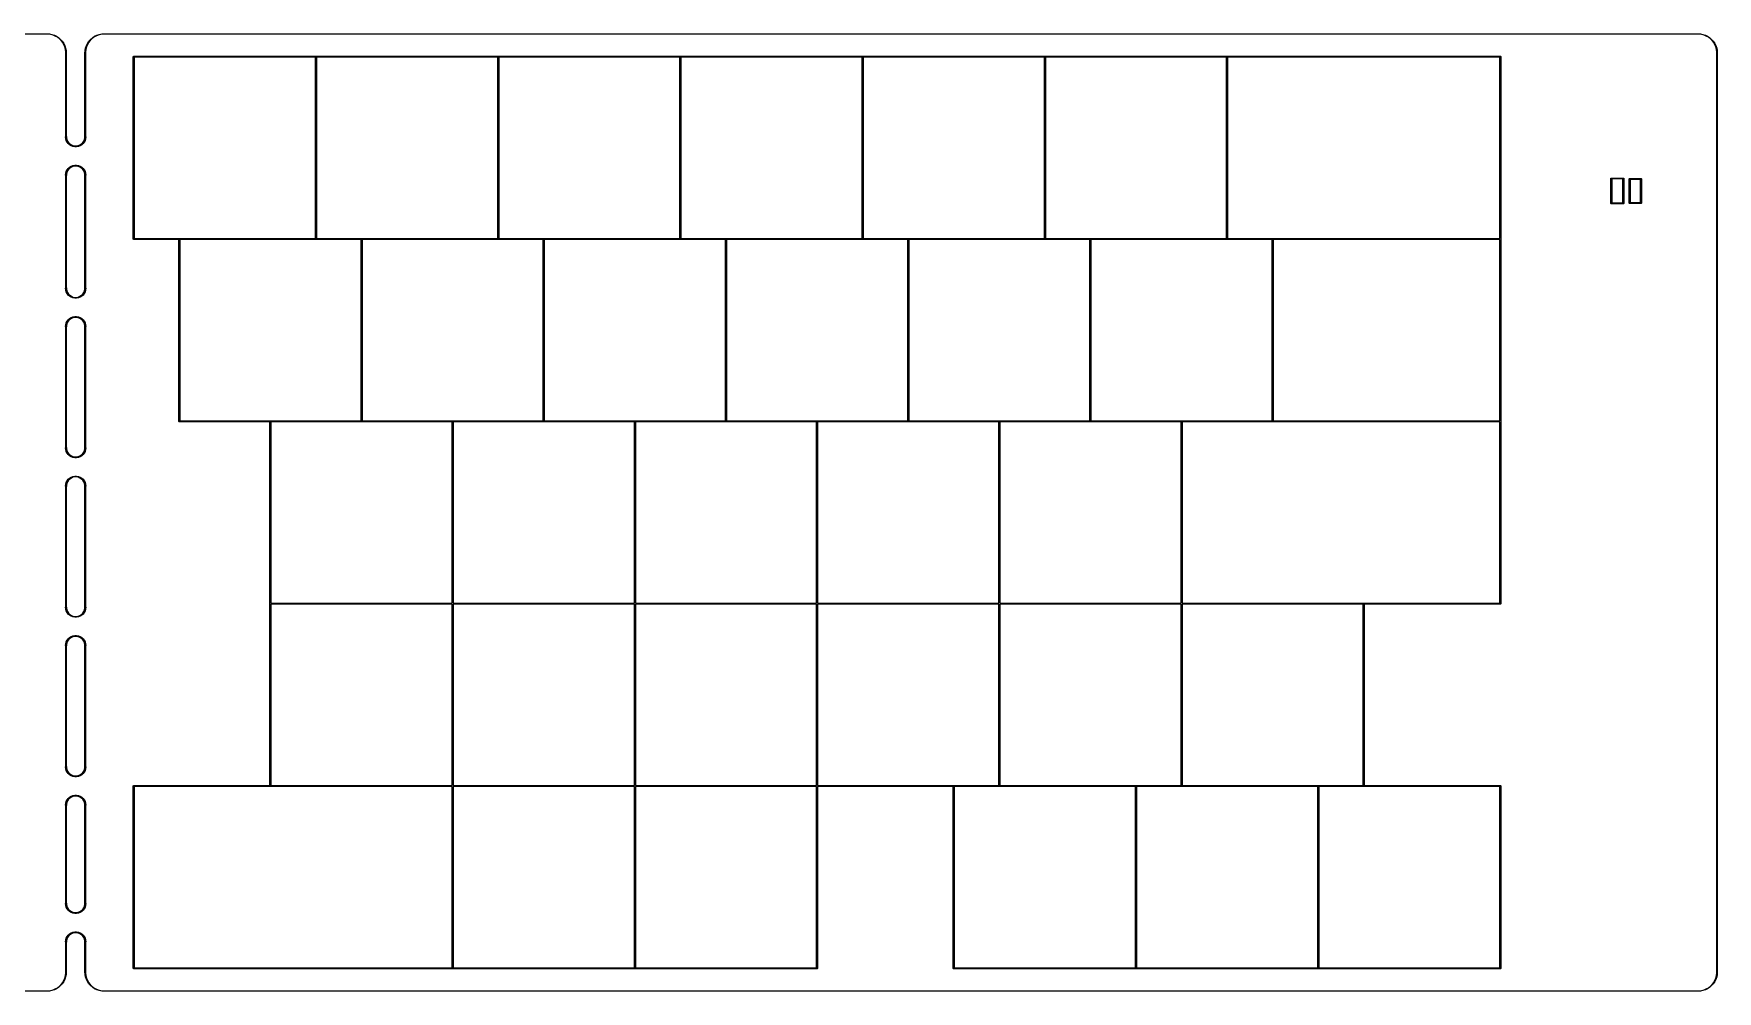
# Model space of a CAD drawing. Header units: millimetres. Extents: x 37 to 390, y -171 to -71.
# Drawn here: x 213.7 to 389.7, y -171.5 to -71.4 of the extents above; entities that cross this region are included whole.
import ezdxf

# ---------------------------------------------------------------- set-up
doc = ezdxf.new("R2010")
doc.units = ezdxf.units.MM
doc.layers.add('Edge.Cuts', color=254, linetype='CONTINUOUS', true_color=0xd0d2cd)
doc.layers.add('User.Drawings', color=9, linetype='CONTINUOUS', true_color=0xc2c2c2)

msp = doc.modelspace()

# ---------------------------------------------------------------- linework, layer by layer
at = {"layer": 'Edge.Cuts', "linetype": 'CONTINUOUS'}
for p, q in [((39.169876, -71.4125), (215.075, -71.4125)), ((215.075, -71.4625), (39.169876, -71.4625)), ((215.075, -71.4125), (215.339316, -71.429824)), ((215.204448, -71.4625), (215.075, -71.4625)), ((215.46113, -71.496292), (215.204448, -71.4625)), ((215.339316, -71.429824), (215.599109, -71.4815)), ((215.711205, -71.5633), (215.46113, -71.496292)), ((215.599109, -71.4815), (215.849934, -71.566644)), ((215.950395, -71.662375), (215.711205, -71.5633)), ((215.849934, -71.566644), (216.0875, -71.683798)), ((216.174606, -71.791823), (215.950395, -71.662375)), ((216.0875, -71.683798), (216.307742, -71.830959)), ((216.380003, -71.94943), (216.174606, -71.791823)), ((216.307742, -71.830959), (216.506892, -72.005608)), ((216.56307, -72.132497), (216.380003, -71.94943)), ((216.506892, -72.005608), (216.681541, -72.204758)), ((216.720677, -72.337894), (216.56307, -72.132497)), ((219.58693, -72.132497), (219.429323, -72.337894)), ((219.468459, -72.204758), (219.643108, -72.005608)), ((219.769997, -71.94943), (219.58693, -72.132497)), ((219.643108, -72.005608), (219.842258, -71.830959)), ((219.975394, -71.791823), (219.769997, -71.94943)), ((219.842258, -71.830959), (220.0625, -71.683798)), ((220.199605, -71.662375), (219.975394, -71.791823)), ((220.0625, -71.683798), (220.300066, -71.566644)), ((220.438795, -71.5633), (220.199605, -71.662375)), ((220.300066, -71.566644), (220.550891, -71.4815)), ((220.68887, -71.496292), (220.438795, -71.5633)), ((220.550891, -71.4815), (220.810684, -71.429824)), ((220.945552, -71.4625), (220.68887, -71.496292)), ((220.810684, -71.429824), (221.075, -71.4125)), ((221.075, -71.4625), (220.945552, -71.4625)), ((221.075, -71.4125), (387.683459, -71.4125)), ((387.683459, -71.4625), (221.075, -71.4625)), ((387.683459, -71.4125), (387.947775, -71.429824)), ((387.812907, -71.4625), (387.683459, -71.4625)), ((388.069589, -71.496292), (387.812907, -71.4625)), ((387.947775, -71.429824), (388.207568, -71.4815)), ((388.319664, -71.5633), (388.069589, -71.496292)), ((388.207568, -71.4815), (388.458393, -71.566644)), ((388.558854, -71.662375), (388.319664, -71.5633)), ((388.458393, -71.566644), (388.695959, -71.683798)), ((388.783065, -71.791823), (388.558854, -71.662375)), ((388.695959, -71.683798), (388.916201, -71.830959)), ((388.988462, -71.94943), (388.783065, -71.791823)), ((388.916201, -71.830959), (389.115351, -72.005608)), ((389.171529, -72.132497), (388.988462, -71.94943)), ((389.115351, -72.005608), (389.29, -72.204758)), ((389.329136, -72.337894), (389.171529, -72.132497)), ((216.681541, -72.204758), (216.828702, -72.425)), ((216.850125, -72.562105), (216.720677, -72.337894)), ((216.828702, -72.425), (216.945856, -72.662566)), ((216.9492, -72.801295), (216.850125, -72.562105)), ((216.945856, -72.662566), (217.031, -72.913391)), ((217.016208, -73.05137), (216.9492, -72.801295)), ((217.05, -73.308052), (217.016208, -73.05137)), ((217.031, -72.913391), (217.082676, -73.173184)), ((217.05, -73.4375), (217.05, -73.308052)), ((217.05, -82.153134), (217.05, -73.4375)), ((217.082676, -73.173184), (217.1, -73.4375)), ((217.1, -73.4375), (217.1, -82.153134)), ((219.05, -73.4375), (219.067324, -73.173184)), ((219.05, -82.153134), (219.05, -73.4375)), ((219.067324, -73.173184), (219.119, -72.913391)), ((219.133792, -73.05137), (219.1, -73.308052)), ((219.1, -73.308052), (219.1, -73.4375)), ((219.1, -73.4375), (219.1, -82.153134)), ((219.119, -72.913391), (219.204144, -72.662566)), ((219.2008, -72.801295), (219.133792, -73.05137)), ((219.299875, -72.562105), (219.2008, -72.801295)), ((219.204144, -72.662566), (219.321298, -72.425)), ((219.429323, -72.337894), (219.299875, -72.562105)), ((219.321298, -72.425), (219.468459, -72.204758)), ((389.29, -72.204758), (389.437161, -72.425)), ((389.458584, -72.562105), (389.329136, -72.337894)), ((389.437161, -72.425), (389.554315, -72.662566)), ((389.557659, -72.801295), (389.458584, -72.562105)), ((389.554315, -72.662566), (389.639459, -72.913391)), ((389.624667, -73.05137), (389.557659, -72.801295)), ((389.658459, -73.308052), (389.624667, -73.05137)), ((389.639459, -72.913391), (389.691135, -73.173184)), ((389.658459, -73.4375), (389.658459, -73.308052)), ((389.658459, -169.449999), (389.658459, -73.4375)), ((389.691135, -73.173184), (389.708459, -73.4375)), ((389.708459, -73.4375), (389.708459, -169.449999)), ((217.025, -82.19375), (217.034549, -82.164361)), ((217.042878, -82.386687), (217.025, -82.19375)), ((217.034549, -82.164361), (217.05, -82.153134)), ((217.095904, -82.573054), (217.042878, -82.386687)), ((217.182272, -82.746504), (217.095904, -82.573054)), ((217.1, -82.153134), (217.115451, -82.164361)), ((217.115451, -82.164361), (217.125, -82.19375)), ((217.125, -82.19375), (217.125, -82.287317)), ((217.125, -82.287317), (217.161508, -82.470855)), ((217.161508, -82.470855), (217.233121, -82.643744)), ((217.233121, -82.643744), (217.337087, -82.79934)), ((218.812913, -82.79934), (218.916879, -82.643744)), ((218.916879, -82.643744), (218.988492, -82.470855)), ((219.054096, -82.573054), (218.967728, -82.746504)), ((218.988492, -82.470855), (219.025, -82.287317)), ((219.025, -82.19375), (219.034549, -82.164361)), ((219.025, -82.287317), (219.025, -82.19375)), ((219.034549, -82.164361), (219.05, -82.153134)), ((219.107122, -82.386687), (219.054096, -82.573054)), ((219.1, -82.153134), (219.115451, -82.164361)), ((219.125, -82.19375), (219.107122, -82.386687)), ((219.115451, -82.164361), (219.125, -82.19375)), ((217.299041, -82.90113), (217.182272, -82.746504)), ((217.442234, -83.031668), (217.299041, -82.90113)), ((217.337087, -82.79934), (217.46941, -82.931663)), ((217.606975, -83.133671), (217.442234, -83.031668)), ((217.46941, -82.931663), (217.625006, -83.035629)), ((217.787654, -83.203667), (217.606975, -83.133671)), ((217.625006, -83.035629), (217.797895, -83.107242)), ((217.978118, -83.239271), (217.787654, -83.203667)), ((217.797895, -83.107242), (217.981433, -83.14375)), ((218.171882, -83.239271), (217.978118, -83.239271)), ((217.981433, -83.14375), (218.168567, -83.14375)), ((218.168567, -83.14375), (218.352105, -83.107242)), ((218.362346, -83.203667), (218.171882, -83.239271)), ((218.352105, -83.107242), (218.524994, -83.035629)), ((218.543025, -83.133671), (218.362346, -83.203667)), ((218.524994, -83.035629), (218.68059, -82.931663)), ((218.707766, -83.031668), (218.543025, -83.133671)), ((218.68059, -82.931663), (218.812913, -82.79934)), ((218.850959, -82.90113), (218.707766, -83.031668)), ((218.967728, -82.746504), (218.850959, -82.90113)), ((217.025, -86.19375), (217.042878, -86.000813)), ((217.034549, -86.223139), (217.025, -86.19375)), ((217.05, -86.234365), (217.034549, -86.223139)), ((217.042878, -86.000813), (217.095904, -85.814446)), ((217.05, -97.971884), (217.05, -86.234365)), ((217.095904, -85.814446), (217.182272, -85.640996)), ((217.115451, -86.223139), (217.1, -86.234365)), ((217.1, -86.234365), (217.1, -97.971884)), ((217.125, -86.19375), (217.115451, -86.223139)), ((217.161508, -85.916645), (217.125, -86.100183)), ((217.125, -86.100183), (217.125, -86.19375)), ((217.233121, -85.743756), (217.161508, -85.916645)), ((217.182272, -85.640996), (217.299041, -85.48637)), ((217.337087, -85.58816), (217.233121, -85.743756)), ((217.299041, -85.48637), (217.442234, -85.355832)), ((217.46941, -85.455837), (217.337087, -85.58816)), ((217.442234, -85.355832), (217.606975, -85.253829)), ((217.625006, -85.351871), (217.46941, -85.455837)), ((217.606975, -85.253829), (217.787654, -85.183833)), ((217.797895, -85.280258), (217.625006, -85.351871)), ((217.787654, -85.183833), (217.978118, -85.148229)), ((217.981433, -85.24375), (217.797895, -85.280258)), ((217.978118, -85.148229), (218.171882, -85.148229)), ((218.168567, -85.24375), (217.981433, -85.24375)), ((218.352105, -85.280258), (218.168567, -85.24375)), ((218.171882, -85.148229), (218.362346, -85.183833)), ((218.524994, -85.351871), (218.352105, -85.280258)), ((218.362346, -85.183833), (218.543025, -85.253829)), ((218.68059, -85.455837), (218.524994, -85.351871)), ((218.543025, -85.253829), (218.707766, -85.355832)), ((218.812913, -85.58816), (218.68059, -85.455837)), ((218.707766, -85.355832), (218.850959, -85.48637)), ((218.916879, -85.743756), (218.812913, -85.58816)), ((218.850959, -85.48637), (218.967728, -85.640996)), ((218.988492, -85.916645), (218.916879, -85.743756)), ((218.967728, -85.640996), (219.054096, -85.814446)), ((219.025, -86.100183), (218.988492, -85.916645)), ((219.025, -86.19375), (219.025, -86.100183)), ((219.034549, -86.223139), (219.025, -86.19375)), ((219.05, -86.234365), (219.034549, -86.223139)), ((219.05, -97.971884), (219.05, -86.234365)), ((219.054096, -85.814446), (219.107122, -86.000813)), ((219.115451, -86.223139), (219.1, -86.234365)), ((219.1, -86.234365), (219.1, -97.971884)), ((219.107122, -86.000813), (219.125, -86.19375)), ((219.125, -86.19375), (219.115451, -86.223139)), ((217.025, -98.0125), (217.034549, -97.983111)), ((217.042878, -98.205437), (217.025, -98.0125)), ((217.034549, -97.983111), (217.05, -97.971884)), ((217.095904, -98.391804), (217.042878, -98.205437)), ((217.182272, -98.565254), (217.095904, -98.391804)), ((217.1, -97.971884), (217.115451, -97.983111)), ((217.115451, -97.983111), (217.125, -98.0125)), ((217.125, -98.0125), (217.125, -98.106067)), ((217.125, -98.106067), (217.161508, -98.289605)), ((217.161508, -98.289605), (217.233121, -98.462494)), ((217.299041, -98.71988), (217.182272, -98.565254)), ((217.233121, -98.462494), (217.337087, -98.61809)), ((218.812913, -98.61809), (218.916879, -98.462494)), ((218.967728, -98.565254), (218.850959, -98.71988)), ((218.916879, -98.462494), (218.988492, -98.289605)), ((219.054096, -98.391804), (218.967728, -98.565254)), ((218.988492, -98.289605), (219.025, -98.106067)), ((219.025, -98.0125), (219.034549, -97.983111)), ((219.025, -98.106067), (219.025, -98.0125)), ((219.034549, -97.983111), (219.05, -97.971884)), ((219.107122, -98.205437), (219.054096, -98.391804)), ((219.1, -97.971884), (219.115451, -97.983111)), ((219.125, -98.0125), (219.107122, -98.205437)), ((219.115451, -97.983111), (219.125, -98.0125)), ((217.442234, -98.850418), (217.299041, -98.71988)), ((217.337087, -98.61809), (217.46941, -98.750413)), ((217.606975, -98.952421), (217.442234, -98.850418)), ((217.46941, -98.750413), (217.625006, -98.854379)), ((217.787654, -99.022417), (217.606975, -98.952421)), ((217.625006, -98.854379), (217.797895, -98.925992)), ((217.978118, -99.058021), (217.787654, -99.022417)), ((217.797895, -98.925992), (217.981433, -98.9625)), ((218.171882, -99.058021), (217.978118, -99.058021)), ((217.981433, -98.9625), (218.168567, -98.9625)), ((218.168567, -98.9625), (218.352105, -98.925992)), ((218.362346, -99.022417), (218.171882, -99.058021)), ((218.352105, -98.925992), (218.524994, -98.854379)), ((218.543025, -98.952421), (218.362346, -99.022417)), ((218.524994, -98.854379), (218.68059, -98.750413)), ((218.707766, -98.850418), (218.543025, -98.952421)), ((218.68059, -98.750413), (218.812913, -98.61809)), ((218.850959, -98.71988), (218.707766, -98.850418)), ((217.025, -102.0125), (217.042878, -101.819563)), ((217.034549, -102.041889), (217.025, -102.0125)), ((217.05, -102.053115), (217.034549, -102.041889)), ((217.042878, -101.819563), (217.095904, -101.633196)), ((217.05, -114.640634), (217.05, -102.053115)), ((217.095904, -101.633196), (217.182272, -101.459746)), ((217.115451, -102.041889), (217.1, -102.053115)), ((217.1, -102.053115), (217.1, -114.640634)), ((217.125, -102.0125), (217.115451, -102.041889)), ((217.161508, -101.735395), (217.125, -101.918933)), ((217.125, -101.918933), (217.125, -102.0125)), ((217.233121, -101.562506), (217.161508, -101.735395)), ((217.182272, -101.459746), (217.299041, -101.30512)), ((217.337087, -101.40691), (217.233121, -101.562506)), ((217.299041, -101.30512), (217.442234, -101.174582)), ((217.46941, -101.274587), (217.337087, -101.40691)), ((217.442234, -101.174582), (217.606975, -101.072579)), ((217.625006, -101.170621), (217.46941, -101.274587)), ((217.606975, -101.072579), (217.787654, -101.002583)), ((217.797895, -101.099008), (217.625006, -101.170621)), ((217.787654, -101.002583), (217.978118, -100.966979)), ((217.981433, -101.0625), (217.797895, -101.099008)), ((217.978118, -100.966979), (218.171882, -100.966979)), ((218.168567, -101.0625), (217.981433, -101.0625)), ((218.352105, -101.099008), (218.168567, -101.0625)), ((218.171882, -100.966979), (218.362346, -101.002583)), ((218.524994, -101.170621), (218.352105, -101.099008)), ((218.362346, -101.002583), (218.543025, -101.072579)), ((218.68059, -101.274587), (218.524994, -101.170621)), ((218.543025, -101.072579), (218.707766, -101.174582)), ((218.812913, -101.40691), (218.68059, -101.274587)), ((218.707766, -101.174582), (218.850959, -101.30512)), ((218.916879, -101.562506), (218.812913, -101.40691)), ((218.850959, -101.30512), (218.967728, -101.459746)), ((218.988492, -101.735395), (218.916879, -101.562506)), ((218.967728, -101.459746), (219.054096, -101.633196)), ((219.025, -101.918933), (218.988492, -101.735395)), ((219.025, -102.0125), (219.025, -101.918933)), ((219.034549, -102.041889), (219.025, -102.0125)), ((219.05, -102.053115), (219.034549, -102.041889)), ((219.05, -114.640634), (219.05, -102.053115)), ((219.054096, -101.633196), (219.107122, -101.819563)), ((219.115451, -102.041889), (219.1, -102.053115)), ((219.1, -102.053115), (219.1, -114.640634)), ((219.107122, -101.819563), (219.125, -102.0125)), ((219.125, -102.0125), (219.115451, -102.041889)), ((217.025, -114.68125), (217.034549, -114.651861)), ((217.042878, -114.874187), (217.025, -114.68125)), ((217.034549, -114.651861), (217.05, -114.640634)), ((217.095904, -115.060554), (217.042878, -114.874187)), ((217.182272, -115.234004), (217.095904, -115.060554)), ((217.1, -114.640634), (217.115451, -114.651861)), ((217.115451, -114.651861), (217.125, -114.68125)), ((217.125, -114.68125), (217.125, -114.774817)), ((217.125, -114.774817), (217.161508, -114.958355)), ((217.161508, -114.958355), (217.233121, -115.131244)), ((217.299041, -115.38863), (217.182272, -115.234004)), ((217.233121, -115.131244), (217.337087, -115.28684)), ((217.442234, -115.519168), (217.299041, -115.38863)), ((217.337087, -115.28684), (217.46941, -115.419163)), ((217.606975, -115.621171), (217.442234, -115.519168)), ((217.46941, -115.419163), (217.625006, -115.523129)), ((217.787654, -115.691167), (217.606975, -115.621171)), ((217.625006, -115.523129), (217.797895, -115.594742)), ((217.978118, -115.726771), (217.787654, -115.691167)), ((217.797895, -115.594742), (217.981433, -115.63125)), ((218.171882, -115.726771), (217.978118, -115.726771)), ((217.981433, -115.63125), (218.168567, -115.63125)), ((218.168567, -115.63125), (218.352105, -115.594742)), ((218.362346, -115.691167), (218.171882, -115.726771)), ((218.352105, -115.594742), (218.524994, -115.523129)), ((218.543025, -115.621171), (218.362346, -115.691167)), ((218.524994, -115.523129), (218.68059, -115.419163)), ((218.707766, -115.519168), (218.543025, -115.621171)), ((218.68059, -115.419163), (218.812913, -115.28684)), ((218.850959, -115.38863), (218.707766, -115.519168)), ((218.812913, -115.28684), (218.916879, -115.131244)), ((218.967728, -115.234004), (218.850959, -115.38863)), ((218.916879, -115.131244), (218.988492, -114.958355)), ((219.054096, -115.060554), (218.967728, -115.234004)), ((218.988492, -114.958355), (219.025, -114.774817)), ((219.025, -114.68125), (219.034549, -114.651861)), ((219.025, -114.774817), (219.025, -114.68125)), ((219.034549, -114.651861), (219.05, -114.640634)), ((219.107122, -114.874187), (219.054096, -115.060554)), ((219.1, -114.640634), (219.115451, -114.651861)), ((219.125, -114.68125), (219.107122, -114.874187)), ((219.115451, -114.651861), (219.125, -114.68125)), ((217.299041, -117.97387), (217.442234, -117.843332)), ((217.442234, -117.843332), (217.606975, -117.741329)), ((217.625006, -117.839371), (217.46941, -117.943337)), ((217.606975, -117.741329), (217.787654, -117.671333)), ((217.797895, -117.767758), (217.625006, -117.839371)), ((217.787654, -117.671333), (217.978118, -117.635729)), ((217.981433, -117.73125), (217.797895, -117.767758)), ((217.978118, -117.635729), (218.171882, -117.635729)), ((218.168567, -117.73125), (217.981433, -117.73125)), ((218.352105, -117.767758), (218.168567, -117.73125)), ((218.171882, -117.635729), (218.362346, -117.671333)), ((218.524994, -117.839371), (218.352105, -117.767758)), ((218.362346, -117.671333), (218.543025, -117.741329)), ((218.68059, -117.943337), (218.524994, -117.839371)), ((218.543025, -117.741329), (218.707766, -117.843332)), ((218.707766, -117.843332), (218.850959, -117.97387)), ((217.025, -118.68125), (217.042878, -118.488313)), ((217.034549, -118.710639), (217.025, -118.68125)), ((217.05, -118.721865), (217.034549, -118.710639)), ((217.042878, -118.488313), (217.095904, -118.301946)), ((217.05, -131.309384), (217.05, -118.721865)), ((217.095904, -118.301946), (217.182272, -118.128496)), ((217.115451, -118.710639), (217.1, -118.721865)), ((217.1, -118.721865), (217.1, -131.309384)), ((217.125, -118.68125), (217.115451, -118.710639)), ((217.161508, -118.404145), (217.125, -118.587683)), ((217.125, -118.587683), (217.125, -118.68125)), ((217.233121, -118.231256), (217.161508, -118.404145)), ((217.182272, -118.128496), (217.299041, -117.97387)), ((217.337087, -118.07566), (217.233121, -118.231256)), ((217.46941, -117.943337), (217.337087, -118.07566)), ((218.812913, -118.07566), (218.68059, -117.943337)), ((218.916879, -118.231256), (218.812913, -118.07566)), ((218.850959, -117.97387), (218.967728, -118.128496)), ((218.988492, -118.404145), (218.916879, -118.231256)), ((218.967728, -118.128496), (219.054096, -118.301946)), ((219.025, -118.587683), (218.988492, -118.404145)), ((219.025, -118.68125), (219.025, -118.587683)), ((219.034549, -118.710639), (219.025, -118.68125)), ((219.05, -118.721865), (219.034549, -118.710639)), ((219.05, -131.309384), (219.05, -118.721865)), ((219.054096, -118.301946), (219.107122, -118.488313)), ((219.115451, -118.710639), (219.1, -118.721865)), ((219.1, -118.721865), (219.1, -131.309384)), ((219.107122, -118.488313), (219.125, -118.68125)), ((219.125, -118.68125), (219.115451, -118.710639)), ((217.025, -131.35), (217.034549, -131.320611)), ((217.042878, -131.542937), (217.025, -131.35)), ((217.034549, -131.320611), (217.05, -131.309384)), ((217.095904, -131.729304), (217.042878, -131.542937)), ((217.182272, -131.902754), (217.095904, -131.729304)), ((217.1, -131.309384), (217.115451, -131.320611)), ((217.115451, -131.320611), (217.125, -131.35)), ((217.125, -131.35), (217.125, -131.443567)), ((217.125, -131.443567), (217.161508, -131.627105)), ((217.161508, -131.627105), (217.233121, -131.799994)), ((217.299041, -132.05738), (217.182272, -131.902754)), ((217.233121, -131.799994), (217.337087, -131.95559)), ((217.337087, -131.95559), (217.46941, -132.087913)), ((218.68059, -132.087913), (218.812913, -131.95559)), ((218.812913, -131.95559), (218.916879, -131.799994)), ((218.967728, -131.902754), (218.850959, -132.05738)), ((218.916879, -131.799994), (218.988492, -131.627105)), ((219.054096, -131.729304), (218.967728, -131.902754)), ((218.988492, -131.627105), (219.025, -131.443567)), ((219.025, -131.35), (219.034549, -131.320611)), ((219.025, -131.443567), (219.025, -131.35)), ((219.034549, -131.320611), (219.05, -131.309384)), ((219.107122, -131.542937), (219.054096, -131.729304)), ((219.1, -131.309384), (219.115451, -131.320611)), ((219.125, -131.35), (219.107122, -131.542937)), ((219.115451, -131.320611), (219.125, -131.35)), ((217.442234, -132.187918), (217.299041, -132.05738)), ((217.606975, -132.289921), (217.442234, -132.187918)), ((217.46941, -132.087913), (217.625006, -132.191879)), ((217.787654, -132.359917), (217.606975, -132.289921)), ((217.625006, -132.191879), (217.797895, -132.263492)), ((217.978118, -132.395521), (217.787654, -132.359917)), ((217.797895, -132.263492), (217.981433, -132.3)), ((218.171882, -132.395521), (217.978118, -132.395521)), ((217.981433, -132.3), (218.168567, -132.3)), ((218.168567, -132.3), (218.352105, -132.263492)), ((218.362346, -132.359917), (218.171882, -132.395521)), ((218.352105, -132.263492), (218.524994, -132.191879)), ((218.543025, -132.289921), (218.362346, -132.359917)), ((218.524994, -132.191879), (218.68059, -132.087913)), ((218.707766, -132.187918), (218.543025, -132.289921)), ((218.850959, -132.05738), (218.707766, -132.187918)), ((217.025, -135.35), (217.042878, -135.157063)), ((217.034549, -135.379389), (217.025, -135.35)), ((217.05, -135.390615), (217.034549, -135.379389)), ((217.042878, -135.157063), (217.095904, -134.970696)), ((217.05, -147.978134), (217.05, -135.390615)), ((217.095904, -134.970696), (217.182272, -134.797246)), ((217.115451, -135.379389), (217.1, -135.390615)), ((217.1, -135.390615), (217.1, -147.978134)), ((217.125, -135.35), (217.115451, -135.379389)), ((217.161508, -135.072895), (217.125, -135.256433)), ((217.125, -135.256433), (217.125, -135.35)), ((217.233121, -134.900006), (217.161508, -135.072895)), ((217.182272, -134.797246), (217.299041, -134.64262)), ((217.337087, -134.74441), (217.233121, -134.900006)), ((217.299041, -134.64262), (217.442234, -134.512082)), ((217.46941, -134.612087), (217.337087, -134.74441)), ((217.442234, -134.512082), (217.606975, -134.410079)), ((217.625006, -134.508121), (217.46941, -134.612087)), ((217.606975, -134.410079), (217.787654, -134.340083)), ((217.797895, -134.436508), (217.625006, -134.508121)), ((217.787654, -134.340083), (217.978118, -134.304479)), ((217.981433, -134.4), (217.797895, -134.436508)), ((217.978118, -134.304479), (218.171882, -134.304479)), ((218.168567, -134.4), (217.981433, -134.4)), ((218.352105, -134.436508), (218.168567, -134.4)), ((218.171882, -134.304479), (218.362346, -134.340083)), ((218.524994, -134.508121), (218.352105, -134.436508)), ((218.362346, -134.340083), (218.543025, -134.410079)), ((218.68059, -134.612087), (218.524994, -134.508121)), ((218.543025, -134.410079), (218.707766, -134.512082)), ((218.812913, -134.74441), (218.68059, -134.612087)), ((218.707766, -134.512082), (218.850959, -134.64262)), ((218.916879, -134.900006), (218.812913, -134.74441)), ((218.850959, -134.64262), (218.967728, -134.797246)), ((218.988492, -135.072895), (218.916879, -134.900006)), ((218.967728, -134.797246), (219.054096, -134.970696)), ((219.025, -135.256433), (218.988492, -135.072895)), ((219.025, -135.35), (219.025, -135.256433)), ((219.034549, -135.379389), (219.025, -135.35)), ((219.05, -135.390615), (219.034549, -135.379389)), ((219.05, -147.978134), (219.05, -135.390615)), ((219.054096, -134.970696), (219.107122, -135.157063)), ((219.115451, -135.379389), (219.1, -135.390615)), ((219.1, -135.390615), (219.1, -147.978134)), ((219.107122, -135.157063), (219.125, -135.35)), ((219.125, -135.35), (219.115451, -135.379389)), ((217.025, -148.01875), (217.034549, -147.989361)), ((217.042878, -148.211687), (217.025, -148.01875)), ((217.034549, -147.989361), (217.05, -147.978134)), ((217.095904, -148.398054), (217.042878, -148.211687)), ((217.182272, -148.571504), (217.095904, -148.398054)), ((217.1, -147.978134), (217.115451, -147.989361)), ((217.115451, -147.989361), (217.125, -148.01875)), ((217.125, -148.01875), (217.125, -148.112317)), ((217.125, -148.112317), (217.161508, -148.295855)), ((217.161508, -148.295855), (217.233121, -148.468744)), ((217.299041, -148.72613), (217.182272, -148.571504)), ((217.233121, -148.468744), (217.337087, -148.62434)), ((217.442234, -148.856668), (217.299041, -148.72613)), ((217.337087, -148.62434), (217.46941, -148.756663)), ((217.606975, -148.958671), (217.442234, -148.856668)), ((217.46941, -148.756663), (217.625006, -148.860629)), ((217.787654, -149.028667), (217.606975, -148.958671)), ((217.625006, -148.860629), (217.797895, -148.932242)), ((217.978118, -149.064271), (217.787654, -149.028667)), ((217.797895, -148.932242), (217.981433, -148.96875)), ((218.171882, -149.064271), (217.978118, -149.064271)), ((217.981433, -148.96875), (218.168567, -148.96875)), ((218.168567, -148.96875), (218.352105, -148.932242)), ((218.362346, -149.028667), (218.171882, -149.064271)), ((218.352105, -148.932242), (218.524994, -148.860629)), ((218.543025, -148.958671), (218.362346, -149.028667)), ((218.524994, -148.860629), (218.68059, -148.756663)), ((218.707766, -148.856668), (218.543025, -148.958671)), ((218.68059, -148.756663), (218.812913, -148.62434)), ((218.850959, -148.72613), (218.707766, -148.856668)), ((218.812913, -148.62434), (218.916879, -148.468744)), ((218.967728, -148.571504), (218.850959, -148.72613)), ((218.916879, -148.468744), (218.988492, -148.295855)), ((219.054096, -148.398054), (218.967728, -148.571504)), ((218.988492, -148.295855), (219.025, -148.112317)), ((219.025, -148.01875), (219.034549, -147.989361)), ((219.025, -148.112317), (219.025, -148.01875)), ((219.034549, -147.989361), (219.05, -147.978134)), ((219.107122, -148.211687), (219.054096, -148.398054)), ((219.1, -147.978134), (219.115451, -147.989361)), ((219.125, -148.01875), (219.107122, -148.211687)), ((219.115451, -147.989361), (219.125, -148.01875)), ((217.182272, -151.465996), (217.299041, -151.31137)), ((217.299041, -151.31137), (217.442234, -151.180832)), ((217.46941, -151.280837), (217.337087, -151.41316)), ((217.442234, -151.180832), (217.606975, -151.078829)), ((217.625006, -151.176871), (217.46941, -151.280837)), ((217.606975, -151.078829), (217.787654, -151.008833)), ((217.797895, -151.105258), (217.625006, -151.176871)), ((217.787654, -151.008833), (217.978118, -150.973229)), ((217.981433, -151.06875), (217.797895, -151.105258)), ((217.978118, -150.973229), (218.171882, -150.973229)), ((218.168567, -151.06875), (217.981433, -151.06875)), ((218.352105, -151.105258), (218.168567, -151.06875)), ((218.171882, -150.973229), (218.362346, -151.008833)), ((218.524994, -151.176871), (218.352105, -151.105258)), ((218.362346, -151.008833), (218.543025, -151.078829)), ((218.68059, -151.280837), (218.524994, -151.176871)), ((218.543025, -151.078829), (218.707766, -151.180832)), ((218.812913, -151.41316), (218.68059, -151.280837)), ((218.707766, -151.180832), (218.850959, -151.31137)), ((218.850959, -151.31137), (218.967728, -151.465996)), ((217.025, -152.01875), (217.042878, -151.825813)), ((217.034549, -152.048139), (217.025, -152.01875)), ((217.05, -152.059365), (217.034549, -152.048139)), ((217.042878, -151.825813), (217.095904, -151.639446)), ((217.05, -162.265634), (217.05, -152.059365)), ((217.095904, -151.639446), (217.182272, -151.465996)), ((217.115451, -152.048139), (217.1, -152.059365)), ((217.1, -152.059365), (217.1, -162.265634)), ((217.125, -152.01875), (217.115451, -152.048139)), ((217.161508, -151.741645), (217.125, -151.925183)), ((217.125, -151.925183), (217.125, -152.01875)), ((217.233121, -151.568756), (217.161508, -151.741645)), ((217.337087, -151.41316), (217.233121, -151.568756)), ((218.916879, -151.568756), (218.812913, -151.41316)), ((218.988492, -151.741645), (218.916879, -151.568756)), ((218.967728, -151.465996), (219.054096, -151.639446)), ((219.025, -151.925183), (218.988492, -151.741645)), ((219.025, -152.01875), (219.025, -151.925183)), ((219.034549, -152.048139), (219.025, -152.01875)), ((219.05, -152.059365), (219.034549, -152.048139)), ((219.05, -162.265634), (219.05, -152.059365)), ((219.054096, -151.639446), (219.107122, -151.825813)), ((219.115451, -152.048139), (219.1, -152.059365)), ((219.1, -152.059365), (219.1, -162.265634)), ((219.107122, -151.825813), (219.125, -152.01875)), ((219.125, -152.01875), (219.115451, -152.048139)), ((217.025, -162.30625), (217.034549, -162.276861)), ((217.042878, -162.499187), (217.025, -162.30625)), ((217.034549, -162.276861), (217.05, -162.265634)), ((217.095904, -162.685554), (217.042878, -162.499187)), ((217.182272, -162.859004), (217.095904, -162.685554)), ((217.1, -162.265634), (217.115451, -162.276861)), ((217.115451, -162.276861), (217.125, -162.30625)), ((217.125, -162.30625), (217.125, -162.399817)), ((217.125, -162.399817), (217.161508, -162.583355)), ((217.161508, -162.583355), (217.233121, -162.756244)), ((217.299041, -163.01363), (217.182272, -162.859004)), ((217.233121, -162.756244), (217.337087, -162.91184)), ((217.442234, -163.144168), (217.299041, -163.01363)), ((217.337087, -162.91184), (217.46941, -163.044163)), ((217.606975, -163.246171), (217.442234, -163.144168)), ((217.46941, -163.044163), (217.625006, -163.148129)), ((217.787654, -163.316167), (217.606975, -163.246171)), ((217.625006, -163.148129), (217.797895, -163.219742)), ((217.978118, -163.351771), (217.787654, -163.316167)), ((217.797895, -163.219742), (217.981433, -163.25625)), ((218.171882, -163.351771), (217.978118, -163.351771)), ((217.981433, -163.25625), (218.168567, -163.25625)), ((218.168567, -163.25625), (218.352105, -163.219742)), ((218.362346, -163.316167), (218.171882, -163.351771)), ((218.352105, -163.219742), (218.524994, -163.148129)), ((218.543025, -163.246171), (218.362346, -163.316167)), ((218.524994, -163.148129), (218.68059, -163.044163)), ((218.707766, -163.144168), (218.543025, -163.246171)), ((218.68059, -163.044163), (218.812913, -162.91184)), ((218.850959, -163.01363), (218.707766, -163.144168)), ((218.812913, -162.91184), (218.916879, -162.756244)), ((218.967728, -162.859004), (218.850959, -163.01363)), ((218.916879, -162.756244), (218.988492, -162.583355)), ((219.054096, -162.685554), (218.967728, -162.859004)), ((218.988492, -162.583355), (219.025, -162.399817)), ((219.025, -162.30625), (219.034549, -162.276861)), ((219.025, -162.399817), (219.025, -162.30625)), ((219.034549, -162.276861), (219.05, -162.265634)), ((219.107122, -162.499187), (219.054096, -162.685554)), ((219.1, -162.265634), (219.115451, -162.276861)), ((219.125, -162.30625), (219.107122, -162.499187)), ((219.115451, -162.276861), (219.125, -162.30625)), ((217.442234, -165.468332), (217.606975, -165.366329)), ((217.606975, -165.366329), (217.787654, -165.296333)), ((217.797895, -165.392758), (217.625006, -165.464371)), ((217.787654, -165.296333), (217.978118, -165.260729)), ((217.981433, -165.35625), (217.797895, -165.392758)), ((217.978118, -165.260729), (218.171882, -165.260729)), ((218.168567, -165.35625), (217.981433, -165.35625)), ((218.352105, -165.392758), (218.168567, -165.35625)), ((218.171882, -165.260729), (218.362346, -165.296333)), ((218.524994, -165.464371), (218.352105, -165.392758)), ((218.362346, -165.296333), (218.543025, -165.366329)), ((218.543025, -165.366329), (218.707766, -165.468332)), ((217.025, -166.30625), (217.042878, -166.113313)), ((217.034549, -166.335639), (217.025, -166.30625)), ((217.05, -166.346865), (217.034549, -166.335639)), ((217.042878, -166.113313), (217.095904, -165.926946)), ((217.05, -169.449999), (217.05, -166.346865)), ((217.095904, -165.926946), (217.182272, -165.753496)), ((217.115451, -166.335639), (217.1, -166.346865)), ((217.1, -166.346865), (217.1, -169.449999)), ((217.125, -166.30625), (217.115451, -166.335639)), ((217.161508, -166.029145), (217.125, -166.212683)), ((217.125, -166.212683), (217.125, -166.30625)), ((217.233121, -165.856256), (217.161508, -166.029145)), ((217.182272, -165.753496), (217.299041, -165.59887)), ((217.337087, -165.70066), (217.233121, -165.856256)), ((217.299041, -165.59887), (217.442234, -165.468332)), ((217.46941, -165.568337), (217.337087, -165.70066)), ((217.625006, -165.464371), (217.46941, -165.568337)), ((218.68059, -165.568337), (218.524994, -165.464371)), ((218.812913, -165.70066), (218.68059, -165.568337)), ((218.707766, -165.468332), (218.850959, -165.59887)), ((218.916879, -165.856256), (218.812913, -165.70066)), ((218.850959, -165.59887), (218.967728, -165.753496)), ((218.988492, -166.029145), (218.916879, -165.856256)), ((218.967728, -165.753496), (219.054096, -165.926946)), ((219.025, -166.212683), (218.988492, -166.029145)), ((219.025, -166.30625), (219.025, -166.212683)), ((219.034549, -166.335639), (219.025, -166.30625)), ((219.05, -166.346865), (219.034549, -166.335639)), ((219.05, -169.449999), (219.05, -166.346865)), ((219.054096, -165.926946), (219.107122, -166.113313)), ((219.115451, -166.335639), (219.1, -166.346865)), ((219.1, -166.346865), (219.1, -169.449999)), ((219.107122, -166.113313), (219.125, -166.30625)), ((219.125, -166.30625), (219.115451, -166.335639)), ((216.681541, -170.682742), (216.506892, -170.881892)), ((216.56307, -170.755003), (216.720677, -170.549606)), ((216.828702, -170.4625), (216.681541, -170.682742)), ((216.720677, -170.549606), (216.850125, -170.325395)), ((216.945856, -170.224934), (216.828702, -170.4625)), ((216.850125, -170.325395), (216.9492, -170.086205)), ((217.031, -169.974109), (216.945856, -170.224934)), ((216.9492, -170.086205), (217.016208, -169.83613)), ((217.016208, -169.83613), (217.05, -169.579448)), ((217.082676, -169.714316), (217.031, -169.974109)), ((217.05, -169.45), (217.05, -169.449999)), ((217.05, -169.579448), (217.05, -169.45)), ((217.1, -169.45), (217.082676, -169.714316)), ((217.1, -169.449999), (217.1, -169.45)), ((219.05, -169.45), (219.05, -169.449999)), ((219.067324, -169.714316), (219.05, -169.45)), ((219.119, -169.974109), (219.067324, -169.714316)), ((219.1, -169.449999), (219.1, -169.45)), ((219.1, -169.45), (219.1, -169.579448)), ((219.1, -169.579448), (219.133792, -169.83613)), ((219.204144, -170.224934), (219.119, -169.974109)), ((219.133792, -169.83613), (219.2008, -170.086205)), ((219.2008, -170.086205), (219.299875, -170.325395)), ((219.321298, -170.4625), (219.204144, -170.224934)), ((219.299875, -170.325395), (219.429323, -170.549606)), ((219.468459, -170.682742), (219.321298, -170.4625)), ((219.429323, -170.549606), (219.58693, -170.755003)), ((219.643108, -170.881892), (219.468459, -170.682742)), ((389.29, -170.682742), (389.115351, -170.881892)), ((389.171529, -170.755003), (389.329136, -170.549606)), ((389.437161, -170.4625), (389.29, -170.682742)), ((389.329136, -170.549606), (389.458584, -170.325395)), ((389.554315, -170.224934), (389.437161, -170.4625)), ((389.458584, -170.325395), (389.557659, -170.086205)), ((389.639459, -169.974109), (389.554315, -170.224934)), ((389.557659, -170.086205), (389.624667, -169.83613)), ((389.624667, -169.83613), (389.658459, -169.579448)), ((389.691135, -169.714316), (389.639459, -169.974109)), ((389.658459, -169.45), (389.658459, -169.449999)), ((389.658459, -169.579448), (389.658459, -169.45)), ((389.708459, -169.45), (389.691135, -169.714316)), ((389.708459, -169.449999), (389.708459, -169.45)), ((215.075, -171.475), (39.169876, -171.475)), ((39.169877, -171.425), (215.075, -171.425)), ((215.075, -171.425), (215.204448, -171.425)), ((215.339316, -171.457676), (215.075, -171.475)), ((215.204448, -171.425), (215.46113, -171.391208)), ((215.599109, -171.406), (215.339316, -171.457676)), ((215.46113, -171.391208), (215.711205, -171.3242)), ((215.849934, -171.320856), (215.599109, -171.406)), ((215.711205, -171.3242), (215.950395, -171.225125)), ((216.0875, -171.203702), (215.849934, -171.320856)), ((215.950395, -171.225125), (216.174606, -171.095677)), ((216.307742, -171.056541), (216.0875, -171.203702)), ((216.174606, -171.095677), (216.380003, -170.93807)), ((216.506892, -170.881892), (216.307742, -171.056541)), ((216.380003, -170.93807), (216.56307, -170.755003)), ((219.58693, -170.755003), (219.769997, -170.93807)), ((219.842258, -171.056541), (219.643108, -170.881892)), ((219.769997, -170.93807), (219.975394, -171.095677)), ((220.0625, -171.203702), (219.842258, -171.056541)), ((219.975394, -171.095677), (220.199605, -171.225125)), ((220.300066, -171.320856), (220.0625, -171.203702)), ((220.199605, -171.225125), (220.438795, -171.3242)), ((220.550891, -171.406), (220.300066, -171.320856)), ((220.438795, -171.3242), (220.68887, -171.391208)), ((220.810684, -171.457676), (220.550891, -171.406)), ((220.68887, -171.391208), (220.945552, -171.425)), ((221.075, -171.475), (220.810684, -171.457676)), ((220.945552, -171.425), (221.075, -171.425)), ((221.075, -171.425), (387.683459, -171.425)), ((387.683459, -171.475), (221.075, -171.475)), ((387.683459, -171.425), (387.812907, -171.425)), ((387.947775, -171.457676), (387.683459, -171.475)), ((387.812907, -171.425), (388.069589, -171.391208)), ((388.207568, -171.406), (387.947775, -171.457676)), ((388.069589, -171.391208), (388.319664, -171.3242)), ((388.458393, -171.320856), (388.207568, -171.406)), ((388.319664, -171.3242), (388.558854, -171.225125)), ((388.695959, -171.203702), (388.458393, -171.320856)), ((388.558854, -171.225125), (388.783065, -171.095677)), ((388.916201, -171.056541), (388.695959, -171.203702)), ((388.783065, -171.095677), (388.988462, -170.93807)), ((389.115351, -170.881892), (388.916201, -171.056541)), ((388.988462, -170.93807), (389.171529, -170.755003))]:
    msp.add_line(p, q, dxfattribs=at)
at = {"layer": 'User.Drawings', "linetype": 'CONTINUOUS'}
for p, q in [((224.105, -73.81875), (224.108806, -73.799616)), ((224.105, -92.86875), (224.105, -73.81875)), ((224.108806, -73.799616), (224.135866, -73.772556)), ((224.135866, -73.772556), (224.155, -73.76875)), ((224.155, -73.76875), (243.205, -73.76875)), ((224.205, -73.86875), (224.205, -92.81875)), ((243.155, -73.86875), (224.205, -73.86875)), ((243.155, -92.81875), (243.155, -73.86875)), ((243.205, -73.76875), (262.255, -73.76875)), ((243.255, -73.86875), (243.255, -92.81875)), ((262.205, -73.86875), (243.255, -73.86875)), ((262.205, -92.81875), (262.205, -73.86875)), ((262.255, -73.76875), (281.305, -73.76875)), ((262.305, -73.86875), (262.305, -92.81875)), ((281.255, -73.86875), (262.305, -73.86875)), ((281.255, -92.81875), (281.255, -73.86875)), ((281.305, -73.76875), (300.355, -73.76875)), ((281.355, -73.86875), (281.355, -92.81875)), ((300.305, -73.86875), (281.355, -73.86875)), ((300.305, -92.81875), (300.305, -73.86875)), ((300.355, -73.76875), (319.405, -73.76875)), ((300.405, -73.86875), (300.405, -92.81875)), ((319.355, -73.86875), (300.405, -73.86875)), ((319.355, -92.81875), (319.355, -73.86875)), ((319.405, -73.76875), (338.455, -73.76875)), ((319.455, -73.86875), (319.455, -92.81875)), ((338.405, -73.86875), (319.455, -73.86875)), ((338.405, -92.81875), (338.405, -73.86875)), ((338.455, -73.76875), (367.03, -73.76875)), ((338.505, -73.86875), (338.505, -92.81875)), ((366.98, -73.86875), (338.505, -73.86875)), ((366.98, -92.81875), (366.98, -73.86875)), ((367.03, -73.76875), (367.049134, -73.772556)), ((367.049134, -73.772556), (367.076194, -73.799616)), ((367.076194, -73.799616), (367.08, -73.81875)), ((367.08, -73.81875), (367.08, -92.86875)), ((378.58625, -86.54375), (378.590056, -86.524616)), ((378.58625, -89.14375), (378.58625, -86.54375)), ((378.590056, -86.524616), (378.617116, -86.497556)), ((378.617116, -86.497556), (378.63625, -86.49375)), ((378.63625, -86.49375), (379.88625, -86.49375)), ((378.68625, -86.59375), (378.68625, -89.09375)), ((379.83625, -86.59375), (378.68625, -86.59375)), ((379.83625, -89.09375), (379.83625, -86.59375)), ((379.88625, -86.49375), (379.905384, -86.497556)), ((379.905384, -86.497556), (379.932444, -86.524616)), ((379.932444, -86.524616), (379.93625, -86.54375)), ((379.93625, -86.54375), (379.93625, -89.14375)), ((380.48625, -86.59375), (380.490056, -86.574616)), ((380.48625, -89.09375), (380.48625, -86.59375)), ((380.490056, -86.574616), (380.517116, -86.547556)), ((380.517116, -86.547556), (380.53625, -86.54375)), ((380.53625, -86.54375), (381.73625, -86.54375)), ((380.58625, -86.64375), (380.58625, -89.04375)), ((381.68625, -86.64375), (380.58625, -86.64375)), ((381.68625, -89.04375), (381.68625, -86.64375)), ((381.73625, -86.54375), (381.755384, -86.547556)), ((381.755384, -86.547556), (381.782444, -86.574616)), ((381.782444, -86.574616), (381.78625, -86.59375)), ((381.78625, -86.59375), (381.78625, -89.09375)), ((378.590056, -89.162884), (378.58625, -89.14375)), ((378.617116, -89.189944), (378.590056, -89.162884)), ((378.63625, -89.19375), (378.617116, -89.189944)), ((379.88625, -89.19375), (378.63625, -89.19375)), ((378.68625, -89.09375), (379.83625, -89.09375)), ((379.905384, -89.189944), (379.88625, -89.19375)), ((379.932444, -89.162884), (379.905384, -89.189944)), ((379.93625, -89.14375), (379.932444, -89.162884)), ((380.490056, -89.112884), (380.48625, -89.09375)), ((380.517116, -89.139944), (380.490056, -89.112884)), ((380.53625, -89.14375), (380.517116, -89.139944)), ((381.73625, -89.14375), (380.53625, -89.14375)), ((380.58625, -89.04375), (381.68625, -89.04375)), ((381.755384, -89.139944), (381.73625, -89.14375)), ((381.782444, -89.112884), (381.755384, -89.139944)), ((381.78625, -89.09375), (381.782444, -89.112884)), ((224.108806, -92.887884), (224.105, -92.86875)), ((224.135866, -92.914944), (224.108806, -92.887884)), ((224.155, -92.91875), (224.135866, -92.914944)), ((228.8675, -92.91875), (224.155, -92.91875)), ((224.205, -92.81875), (243.155, -92.81875)), ((228.8675, -111.91875), (228.8675, -92.91875)), ((228.9675, -92.91875), (228.9675, -111.86875)), ((243.205, -92.91875), (228.9675, -92.91875)), ((247.9175, -92.91875), (243.205, -92.91875)), ((243.255, -92.81875), (247.9675, -92.81875)), ((247.9175, -111.86875), (247.9175, -92.91875)), ((247.9675, -92.81875), (262.205, -92.81875)), ((248.0175, -92.91875), (248.0175, -111.86875)), ((262.255, -92.91875), (248.0175, -92.91875)), ((266.9675, -92.91875), (262.255, -92.91875)), ((262.305, -92.81875), (267.0175, -92.81875)), ((266.9675, -111.86875), (266.9675, -92.91875)), ((267.0175, -92.81875), (281.255, -92.81875)), ((267.0675, -92.91875), (267.0675, -111.86875)), ((281.305, -92.91875), (267.0675, -92.91875)), ((286.0175, -92.91875), (281.305, -92.91875)), ((281.355, -92.81875), (286.0675, -92.81875)), ((286.0175, -111.86875), (286.0175, -92.91875)), ((286.0675, -92.81875), (300.305, -92.81875)), ((286.1175, -92.91875), (286.1175, -111.86875)), ((300.355, -92.91875), (286.1175, -92.91875)), ((305.0675, -92.91875), (300.355, -92.91875)), ((300.405, -92.81875), (305.1175, -92.81875)), ((305.0675, -111.86875), (305.0675, -92.91875)), ((305.1175, -92.81875), (319.355, -92.81875)), ((305.1675, -92.91875), (305.1675, -111.86875)), ((319.405, -92.91875), (305.1675, -92.91875)), ((324.1175, -92.91875), (319.405, -92.91875)), ((319.455, -92.81875), (324.1675, -92.81875)), ((324.1175, -111.86875), (324.1175, -92.91875)), ((324.1675, -92.81875), (338.405, -92.81875)), ((324.2175, -92.91875), (324.2175, -111.86875)), ((338.455, -92.91875), (324.2175, -92.91875)), ((343.1675, -92.91875), (338.455, -92.91875)), ((338.505, -92.81875), (343.2175, -92.81875)), ((343.1675, -111.86875), (343.1675, -92.91875)), ((343.2175, -92.81875), (366.98, -92.81875)), ((343.2675, -92.91875), (343.2675, -111.86875)), ((366.98, -92.91875), (343.2675, -92.91875)), ((366.98, -111.86875), (366.98, -92.91875)), ((367.08, -92.86875), (367.08, -111.91875)), ((228.871306, -111.937884), (228.8675, -111.91875)), ((228.898366, -111.964944), (228.871306, -111.937884)), ((228.9175, -111.96875), (228.898366, -111.964944)), ((238.3925, -111.96875), (228.9175, -111.96875)), ((228.9675, -111.86875), (247.9175, -111.86875)), ((238.3925, -130.96875), (238.3925, -111.96875)), ((238.4925, -111.96875), (238.4925, -130.91875)), ((247.9675, -111.96875), (238.4925, -111.96875)), ((257.4425, -111.96875), (247.9675, -111.96875)), ((248.0175, -111.86875), (257.4925, -111.86875)), ((257.4425, -130.91875), (257.4425, -111.96875)), ((257.4925, -111.86875), (266.9675, -111.86875)), ((257.5425, -111.96875), (257.5425, -130.91875)), ((267.0175, -111.96875), (257.5425, -111.96875)), ((276.4925, -111.96875), (267.0175, -111.96875)), ((267.0675, -111.86875), (276.5425, -111.86875)), ((276.4925, -130.91875), (276.4925, -111.96875)), ((276.5425, -111.86875), (286.0175, -111.86875)), ((276.5925, -111.96875), (276.5925, -130.91875)), ((286.0675, -111.96875), (276.5925, -111.96875)), ((295.5425, -111.96875), (286.0675, -111.96875)), ((286.1175, -111.86875), (295.5925, -111.86875)), ((295.5425, -130.91875), (295.5425, -111.96875)), ((295.5925, -111.86875), (305.0675, -111.86875)), ((295.6425, -111.96875), (295.6425, -130.91875)), ((305.1175, -111.96875), (295.6425, -111.96875)), ((314.5925, -111.96875), (305.1175, -111.96875)), ((305.1675, -111.86875), (314.6425, -111.86875)), ((314.5925, -130.91875), (314.5925, -111.96875)), ((314.6425, -111.86875), (324.1175, -111.86875)), ((314.6925, -111.96875), (314.6925, -130.91875)), ((324.1675, -111.96875), (314.6925, -111.96875)), ((333.6425, -111.96875), (324.1675, -111.96875)), ((324.2175, -111.86875), (333.6925, -111.86875)), ((333.6425, -130.91875), (333.6425, -111.96875)), ((333.6925, -111.86875), (343.1675, -111.86875)), ((333.7425, -111.96875), (333.7425, -130.91875)), ((343.2175, -111.96875), (333.7425, -111.96875)), ((366.98, -111.96875), (343.2175, -111.96875)), ((343.2675, -111.86875), (366.98, -111.86875)), ((366.98, -130.91875), (366.98, -111.96875)), ((367.08, -111.91875), (367.08, -130.96875)), ((238.3925, -149.96875), (238.3925, -130.96875)), ((238.4925, -130.91875), (257.4425, -130.91875)), ((238.4925, -131.01875), (238.4925, -149.96875)), ((257.4425, -131.01875), (238.4925, -131.01875)), ((257.4425, -149.96875), (257.4425, -131.01875)), ((257.5425, -130.91875), (276.4925, -130.91875)), ((257.5425, -131.01875), (257.5425, -149.96875)), ((276.4925, -131.01875), (257.5425, -131.01875)), ((276.4925, -149.96875), (276.4925, -131.01875)), ((276.5925, -130.91875), (295.5425, -130.91875)), ((276.5925, -131.01875), (276.5925, -149.96875)), ((295.5425, -131.01875), (276.5925, -131.01875)), ((295.5425, -149.96875), (295.5425, -131.01875)), ((295.6425, -130.91875), (314.5925, -130.91875)), ((295.6425, -131.01875), (295.6425, -149.96875)), ((314.5925, -131.01875), (295.6425, -131.01875)), ((314.5925, -149.96875), (314.5925, -131.01875)), ((314.6925, -130.91875), (333.6425, -130.91875)), ((314.6925, -131.01875), (314.6925, -149.96875)), ((333.6425, -131.01875), (314.6925, -131.01875)), ((333.6425, -149.96875), (333.6425, -131.01875)), ((333.7425, -130.91875), (352.7425, -130.91875)), ((333.7425, -131.01875), (333.7425, -149.96875)), ((352.6925, -131.01875), (333.7425, -131.01875)), ((352.6925, -149.96875), (352.6925, -131.01875)), ((352.7425, -130.91875), (366.98, -130.91875)), ((367.03, -131.01875), (352.7925, -131.01875)), ((352.7925, -131.01875), (352.7925, -149.96875)), ((367.049134, -131.014944), (367.03, -131.01875)), ((367.076194, -130.987884), (367.049134, -131.014944)), ((367.08, -130.96875), (367.076194, -130.987884)), ((224.105, -150.01875), (224.108806, -149.999616)), ((224.105, -169.06875), (224.105, -150.01875)), ((224.108806, -149.999616), (224.135866, -149.972556)), ((224.135866, -149.972556), (224.155, -149.96875)), ((224.155, -149.96875), (238.3925, -149.96875)), ((224.205, -150.06875), (224.205, -169.01875)), ((238.4425, -150.06875), (224.205, -150.06875)), ((257.4425, -150.06875), (238.4425, -150.06875)), ((238.4925, -149.96875), (257.4425, -149.96875)), ((257.4425, -169.01875), (257.4425, -150.06875)), ((257.5425, -149.96875), (276.4925, -149.96875)), ((257.5425, -150.06875), (257.5425, -169.01875)), ((276.4925, -150.06875), (257.5425, -150.06875)), ((276.4925, -169.01875), (276.4925, -150.06875)), ((276.5925, -149.96875), (295.5425, -149.96875)), ((276.5925, -150.06875), (276.5925, -169.01875)), ((295.5425, -150.06875), (276.5925, -150.06875)), ((295.5425, -169.01875), (295.5425, -150.06875)), ((295.6425, -149.96875), (314.5925, -149.96875)), ((309.83, -150.06875), (295.6425, -150.06875)), ((295.6425, -150.06875), (295.6425, -169.06875)), ((309.83, -169.06875), (309.83, -150.06875)), ((309.93, -150.06875), (309.93, -169.01875)), ((314.6425, -150.06875), (309.93, -150.06875)), ((328.88, -150.06875), (314.6425, -150.06875)), ((314.6925, -149.96875), (328.93, -149.96875)), ((328.88, -169.01875), (328.88, -150.06875)), ((328.93, -149.96875), (333.6425, -149.96875)), ((328.98, -150.06875), (328.98, -169.01875)), ((333.6925, -150.06875), (328.98, -150.06875)), ((347.93, -150.06875), (333.6925, -150.06875)), ((333.7425, -149.96875), (347.98, -149.96875)), ((347.93, -169.01875), (347.93, -150.06875)), ((347.98, -149.96875), (352.6925, -149.96875)), ((348.03, -150.06875), (348.03, -169.01875)), ((366.98, -150.06875), (348.03, -150.06875)), ((352.7925, -149.96875), (367.03, -149.96875)), ((366.98, -169.01875), (366.98, -150.06875)), ((367.03, -149.96875), (367.049134, -149.972556)), ((367.049134, -149.972556), (367.076194, -149.999616)), ((367.076194, -149.999616), (367.08, -150.01875)), ((367.08, -150.01875), (367.08, -169.06875)), ((224.108806, -169.087884), (224.105, -169.06875)), ((224.135866, -169.114944), (224.108806, -169.087884)), ((224.155, -169.11875), (224.135866, -169.114944)), ((257.4925, -169.11875), (224.155, -169.11875)), ((224.205, -169.01875), (257.4425, -169.01875)), ((276.5425, -169.11875), (257.4925, -169.11875)), ((257.5425, -169.01875), (276.4925, -169.01875)), ((295.5925, -169.11875), (276.5425, -169.11875)), ((276.5925, -169.01875), (295.5425, -169.01875)), ((295.611634, -169.114944), (295.5925, -169.11875)), ((295.638694, -169.087884), (295.611634, -169.114944)), ((295.6425, -169.06875), (295.638694, -169.087884)), ((309.833806, -169.087884), (309.83, -169.06875)), ((309.860866, -169.114944), (309.833806, -169.087884)), ((309.88, -169.11875), (309.860866, -169.114944)), ((328.93, -169.11875), (309.88, -169.11875)), ((309.93, -169.01875), (328.88, -169.01875)), ((347.98, -169.11875), (328.93, -169.11875)), ((328.98, -169.01875), (347.93, -169.01875)), ((367.03, -169.11875), (347.98, -169.11875)), ((348.03, -169.01875), (366.98, -169.01875)), ((367.049134, -169.114944), (367.03, -169.11875)), ((367.076194, -169.087884), (367.049134, -169.114944)), ((367.08, -169.06875), (367.076194, -169.087884))]:
    msp.add_line(p, q, dxfattribs=at)

doc.saveas('drawing.dxf')
